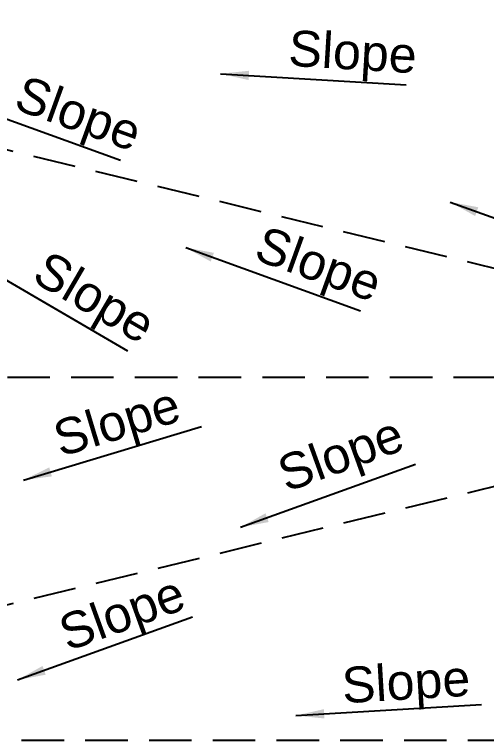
# Model space of a CAD drawing. Extents: x 7897917 to 8423973, y -6487334 to -6173396.
# Drawn here: x 8328963 to 8333961, y -6447150 to -6439460 of the extents above; entities that cross this region are included whole.
import ezdxf

# ---------------------------------------------------------------- set-up
doc = ezdxf.new("R2010")
doc.units = 0
doc.header["$LTSCALE"] = 600
doc.header["$MEASUREMENT"] = 0
doc.linetypes.add('HIDDEN', pattern=[0.375, 0.25, -0.125])
for name, color, linetype in [('A-text', 7, 'CONTINUOUS'), ('Ridge', 53, 'CONTINUOUS'), ('Valley', 7, 'CONTINUOUS')]:
    doc.layers.add(name, color=color, linetype=linetype)
doc.styles.add('ARIAL', font='arial.ttf')
doc.styles.add('ROMANS', font='romans.shx')
doc.dimstyles.new('MM', dxfattribs={"dimscale": 0, "dimtxt": 200, "dimasz": 150, "dimexe": 40, "dimexo": 50, "dimgap": 50, "dimtad": 1, "dimdec": 0, "dimzin": 0, "dimdsep": 46, "dimtxsty": 'ROMANS', "dimblk": 'OBLIQUE', "dimcen": 0.09, "dimdle": 40, "dimclrd": 5, "dimclre": 5, "dimclrt": 6, "dimadec": 0, "dimazin": 0, "dimtfac": 1, "dimtdec": 0, "dimtofl": 0, "dimtmove": 0, "dimatfit": 3, "dimfxl": 1, "dimfrac": 2, "dimtolj": 1, "dimtzin": 0, "dimarcsym": 0})

msp = doc.modelspace()

# ---------------------------------------------------------------- linework, layer by layer
at = {"layer": 'Ridge', "linetype": 'HIDDEN', "ltscale": 3}
msp.add_line((8338262.352, -6447150.238, 8.025), (8323614.894, -6447150.238, 8.025), dxfattribs=at)
at = {"layer": 'Ridge', "linetype": 'HIDDEN', "ltscale": 3, "elevation": 2.894}
msp.add_lwpolyline([(8338787.628, -6443305.11), (8323594.804, -6443305.11)], dxfattribs=at)
at = {"layer": 'Valley', "linetype": 'HIDDEN', "ltscale": 3, "elevation": 2.894}
for points in [[(8338787.628, -6443305.11), (8322994.804, -6439460.075)], [(8338787.628, -6443305.11), (8322994.804, -6447150.145)]]:
    msp.add_lwpolyline(points, dxfattribs=at)

# ---------------------------------------------------------------- texts
at = {"layer": 'A-text', "color": 0, "lineweight": 15, "style": 'ARIAL'}
for rotation, p in [(356.5555296, (8331855.399, -6440002.27, 2.894)), (340.141977, (8328938.41, -6440453.804, 2.894)), (340.141977, (8331481.285, -6442048.505, 2.894)), (329.7749713, (8329130.54, -6442275.322, 2.894)), (16.7234366, (8329448.992, -6444147.584, 2.894)), (19.858023, (8331840.853, -6444521.65, 2.894)), (19.858023, (8329524.9, -6446207.452, 2.894)), (3.4444704, (8332441.886, -6446756.559, 2.894))]:
    msp.add_text('Slope', height=380.16, rotation=rotation, dxfattribs=at).set_placement(p)

# ---------------------------------------------------------------- leaders
at = {"layer": 'A-text', "color": 0, "lineweight": 15}
for points in [[(8331144.528, -6440087.104, 2.894), (8333110.763, -6440205.451, 2.894)], [(8328232.537, -6440334.311, 2.894), (8330085.201, -6441003.431, 2.894)], [(8333575.031, -6441446.255, 2.894), (8335427.695, -6442115.375, 2.894)], [(8330775.413, -6441929.012, 2.894), (8332628.076, -6442598.132, 2.894)], [(8328457.693, -6442030.756, 2.894), (8330159.703, -6443022.345, 2.894)], [(8329057.637, -6444391.463, 2.894), (8330944.117, -6443824.651, 2.894)], [(8331355.332, -6444891.88, 2.894), (8333207.996, -6444222.76, 2.894)], [(8328994.468, -6446509.045, 2.894), (8330847.132, -6445839.925, 2.894)], [(8331941.804, -6446886.066, 2.894), (8333908.039, -6446767.719, 2.894)]]:
    msp.add_leader(points, dimstyle='MM', override={"dimscale": 1, "dimasz": 300, "dimtad": 0}, dxfattribs=at)

doc.saveas('drawing.dxf')
